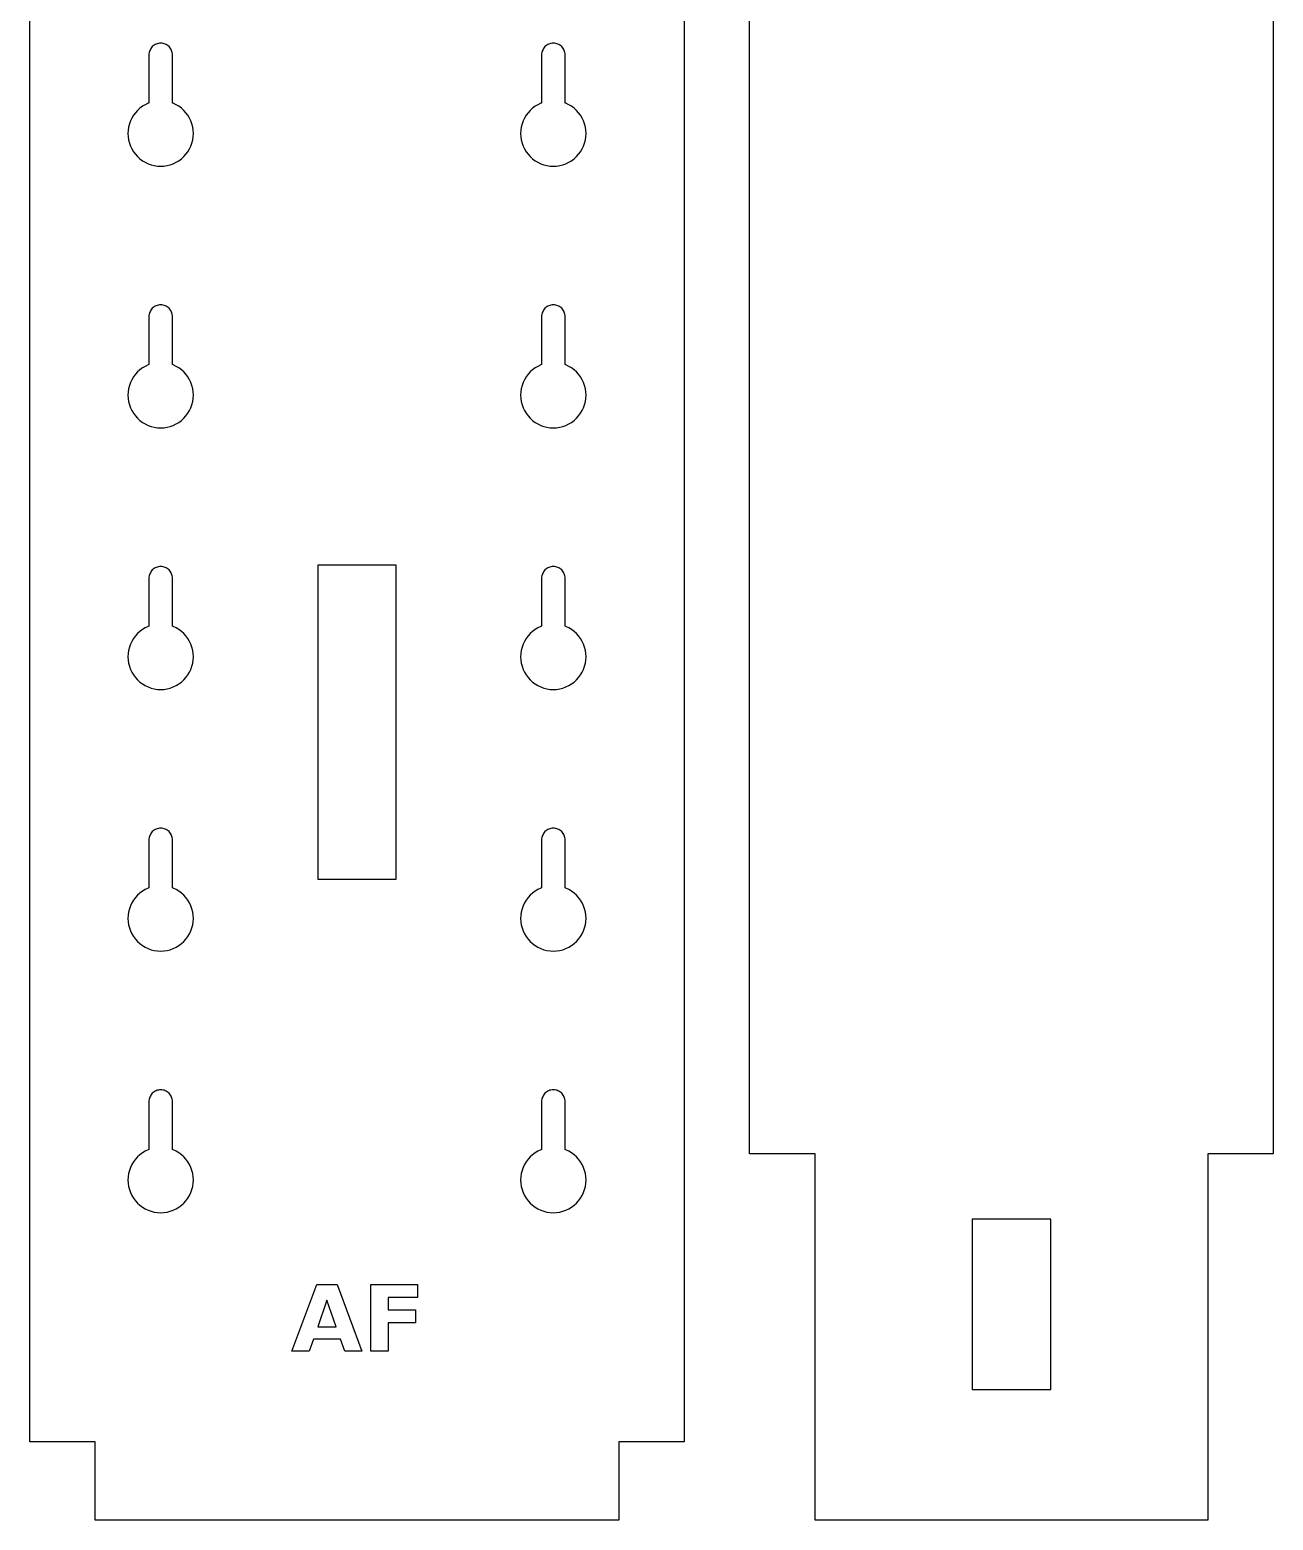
# Model space of a CAD drawing. Header units: millimetres. Extents: x 12 to 1278, y 12 to 884.
# Drawn here: x 1183.5 to 1278.5, y 12.5 to 126.4 of the extents above; entities that cross this region are included whole.
import ezdxf

# ---------------------------------------------------------------- set-up
doc = ezdxf.new("R2010")
doc.units = ezdxf.units.MM
doc.layers.add('CUT', color=1, linetype='Continuous')
doc.layers.add('ENGRAVE', color=5, linetype='Continuous')

msp = doc.modelspace()

# ---------------------------------------------------------------- linework, layer by layer
at = {"layer": 'CUT', "color": 1}
for points in [[(1243.5, 12.5), (1243.5, 40.5), (1238.5, 40.5), (1238.5, 780.5), (1243.5, 780.5), (1243.5, 808.5), (1273.5, 808.5), (1273.5, 780.5), (1278.5, 780.5), (1278.5, 40.5), (1273.5, 40.5), (1273.5, 12.5)], [(1188.5, 12.5), (1188.5, 18.5), (1183.5, 18.5), (1183.5, 758.5), (1188.5, 758.5), (1188.5, 764.5), (1228.5, 764.5), (1228.5, 758.5), (1233.5, 758.5), (1233.5, 18.5), (1228.5, 18.5), (1228.5, 12.5)], [(1195.43, 120.09), (1195.27, 120.27), (1195.09, 120.43), (1194.89, 120.58), (1194.68, 120.7), (1194.46, 120.81), (1194.4, 120.83), (1194.4, 124.5), (1194.4, 124.59), (1194.38, 124.68), (1194.36, 124.76), (1194.33, 124.84), (1194.29, 124.92), (1194.25, 125), (1194.2, 125.07), (1194.14, 125.14), (1194.07, 125.2), (1194, 125.25), (1193.92, 125.29), (1193.84, 125.33), (1193.76, 125.36), (1193.68, 125.38), (1193.59, 125.4), (1193.5, 125.4), (1193.41, 125.4), (1193.32, 125.38), (1193.24, 125.36), (1193.16, 125.33), (1193.08, 125.29), (1193, 125.25), (1192.93, 125.2), (1192.86, 125.14), (1192.8, 125.07), (1192.75, 125), (1192.71, 124.92), (1192.67, 124.84), (1192.64, 124.76), (1192.62, 124.68), (1192.6, 124.59), (1192.6, 124.5), (1192.6, 120.83), (1192.54, 120.81), (1192.32, 120.7), (1192.11, 120.58), (1191.91, 120.43), (1191.73, 120.27), (1191.57, 120.09), (1191.42, 119.89), (1191.3, 119.68), (1191.19, 119.46), (1191.11, 119.23), (1191.05, 118.99), (1191.01, 118.75), (1191, 118.5), (1191.01, 118.25), (1191.05, 118.01), (1191.11, 117.77), (1191.19, 117.54), (1191.3, 117.32), (1191.42, 117.11), (1191.57, 116.91), (1191.73, 116.73), (1191.91, 116.57), (1192.11, 116.42), (1192.32, 116.3), (1192.54, 116.19), (1192.77, 116.11), (1193.01, 116.05), (1193.25, 116.01), (1193.5, 116), (1193.75, 116.01), (1193.99, 116.05), (1194.23, 116.11), (1194.46, 116.19), (1194.68, 116.3), (1194.89, 116.42), (1195.09, 116.57), (1195.27, 116.73), (1195.43, 116.91), (1195.58, 117.11), (1195.7, 117.32), (1195.81, 117.54), (1195.89, 117.77), (1195.95, 118.01), (1195.99, 118.25), (1196, 118.5), (1195.99, 118.75), (1195.95, 118.99), (1195.89, 119.23), (1195.81, 119.46), (1195.7, 119.68), (1195.58, 119.89)], [(1225.58, 119.89), (1225.43, 120.09), (1225.27, 120.27), (1225.09, 120.43), (1224.89, 120.58), (1224.68, 120.7), (1224.46, 120.81), (1224.4, 120.83), (1224.4, 124.5), (1224.4, 124.59), (1224.38, 124.68), (1224.36, 124.76), (1224.33, 124.84), (1224.29, 124.92), (1224.25, 125), (1224.2, 125.07), (1224.14, 125.14), (1224.07, 125.2), (1224, 125.25), (1223.92, 125.29), (1223.84, 125.33), (1223.76, 125.36), (1223.68, 125.38), (1223.59, 125.4), (1223.5, 125.4), (1223.41, 125.4), (1223.32, 125.38), (1223.24, 125.36), (1223.16, 125.33), (1223.08, 125.29), (1223, 125.25), (1222.93, 125.2), (1222.86, 125.14), (1222.8, 125.07), (1222.75, 125), (1222.71, 124.92), (1222.67, 124.84), (1222.64, 124.76), (1222.62, 124.68), (1222.6, 124.59), (1222.6, 124.5), (1222.6, 120.83), (1222.54, 120.81), (1222.32, 120.7), (1222.11, 120.58), (1221.91, 120.43), (1221.73, 120.27), (1221.57, 120.09), (1221.42, 119.89), (1221.3, 119.68), (1221.19, 119.46), (1221.11, 119.23), (1221.05, 118.99), (1221.01, 118.75), (1221, 118.5), (1221.01, 118.25), (1221.05, 118.01), (1221.11, 117.77), (1221.19, 117.54), (1221.3, 117.32), (1221.42, 117.11), (1221.57, 116.91), (1221.73, 116.73), (1221.91, 116.57), (1222.11, 116.42), (1222.32, 116.3), (1222.54, 116.19), (1222.77, 116.11), (1223.01, 116.05), (1223.25, 116.01), (1223.5, 116), (1223.75, 116.01), (1223.99, 116.05), (1224.23, 116.11), (1224.46, 116.19), (1224.68, 116.3), (1224.89, 116.42), (1225.09, 116.57), (1225.27, 116.73), (1225.43, 116.91), (1225.58, 117.11), (1225.7, 117.32), (1225.81, 117.54), (1225.89, 117.77), (1225.95, 118.01), (1225.99, 118.25), (1226, 118.5), (1225.99, 118.75), (1225.95, 118.99), (1225.89, 119.23), (1225.81, 119.46), (1225.7, 119.68)], [(1195.43, 100.09), (1195.27, 100.27), (1195.09, 100.43), (1194.89, 100.58), (1194.68, 100.7), (1194.46, 100.81), (1194.4, 100.83), (1194.4, 104.5), (1194.4, 104.59), (1194.38, 104.68), (1194.36, 104.76), (1194.33, 104.84), (1194.29, 104.92), (1194.25, 105), (1194.2, 105.07), (1194.14, 105.14), (1194.07, 105.2), (1194, 105.25), (1193.92, 105.29), (1193.84, 105.33), (1193.76, 105.36), (1193.68, 105.38), (1193.59, 105.4), (1193.5, 105.4), (1193.41, 105.4), (1193.32, 105.38), (1193.24, 105.36), (1193.16, 105.33), (1193.08, 105.29), (1193, 105.25), (1192.93, 105.2), (1192.86, 105.14), (1192.8, 105.07), (1192.75, 105), (1192.71, 104.92), (1192.67, 104.84), (1192.64, 104.76), (1192.62, 104.68), (1192.6, 104.59), (1192.6, 104.5), (1192.6, 100.83), (1192.54, 100.81), (1192.32, 100.7), (1192.11, 100.58), (1191.91, 100.43), (1191.73, 100.27), (1191.57, 100.09), (1191.42, 99.89), (1191.3, 99.68), (1191.19, 99.46), (1191.11, 99.23), (1191.05, 98.99), (1191.01, 98.75), (1191, 98.5), (1191.01, 98.25), (1191.05, 98.01), (1191.11, 97.77), (1191.19, 97.54), (1191.3, 97.32), (1191.42, 97.11), (1191.57, 96.91), (1191.73, 96.73), (1191.91, 96.57), (1192.11, 96.42), (1192.32, 96.3), (1192.54, 96.19), (1192.77, 96.11), (1193.01, 96.05), (1193.25, 96.01), (1193.5, 96), (1193.75, 96.01), (1193.99, 96.05), (1194.23, 96.11), (1194.46, 96.19), (1194.68, 96.3), (1194.89, 96.42), (1195.09, 96.57), (1195.27, 96.73), (1195.43, 96.91), (1195.58, 97.11), (1195.7, 97.32), (1195.81, 97.54), (1195.89, 97.77), (1195.95, 98.01), (1195.99, 98.25), (1196, 98.5), (1195.99, 98.75), (1195.95, 98.99), (1195.89, 99.23), (1195.81, 99.46), (1195.7, 99.68), (1195.58, 99.89)], [(1225.43, 100.09), (1225.27, 100.27), (1225.09, 100.43), (1224.89, 100.58), (1224.68, 100.7), (1224.46, 100.81), (1224.4, 100.83), (1224.4, 104.5), (1224.4, 104.59), (1224.38, 104.68), (1224.36, 104.76), (1224.33, 104.84), (1224.29, 104.92), (1224.25, 105), (1224.2, 105.07), (1224.14, 105.14), (1224.07, 105.2), (1224, 105.25), (1223.92, 105.29), (1223.84, 105.33), (1223.76, 105.36), (1223.68, 105.38), (1223.59, 105.4), (1223.5, 105.4), (1223.41, 105.4), (1223.32, 105.38), (1223.24, 105.36), (1223.16, 105.33), (1223.08, 105.29), (1223, 105.25), (1222.93, 105.2), (1222.86, 105.14), (1222.8, 105.07), (1222.75, 105), (1222.71, 104.92), (1222.67, 104.84), (1222.64, 104.76), (1222.62, 104.68), (1222.6, 104.59), (1222.6, 104.5), (1222.6, 100.83), (1222.54, 100.81), (1222.32, 100.7), (1222.11, 100.58), (1221.91, 100.43), (1221.73, 100.27), (1221.57, 100.09), (1221.42, 99.89), (1221.3, 99.68), (1221.19, 99.46), (1221.11, 99.23), (1221.05, 98.99), (1221.01, 98.75), (1221, 98.5), (1221.01, 98.25), (1221.05, 98.01), (1221.11, 97.77), (1221.19, 97.54), (1221.3, 97.32), (1221.42, 97.11), (1221.57, 96.91), (1221.73, 96.73), (1221.91, 96.57), (1222.11, 96.42), (1222.32, 96.3), (1222.54, 96.19), (1222.77, 96.11), (1223.01, 96.05), (1223.25, 96.01), (1223.5, 96), (1223.75, 96.01), (1223.99, 96.05), (1224.23, 96.11), (1224.46, 96.19), (1224.68, 96.3), (1224.89, 96.42), (1225.09, 96.57), (1225.27, 96.73), (1225.43, 96.91), (1225.58, 97.11), (1225.7, 97.32), (1225.81, 97.54), (1225.89, 97.77), (1225.95, 98.01), (1225.99, 98.25), (1226, 98.5), (1225.99, 98.75), (1225.95, 98.99), (1225.89, 99.23), (1225.81, 99.46), (1225.7, 99.68), (1225.58, 99.89)], [(1205.5, 61.5), (1211.5, 61.5), (1211.5, 85.5), (1205.5, 85.5)], [(1195.43, 80.09), (1195.27, 80.27), (1195.09, 80.43), (1194.89, 80.58), (1194.68, 80.7), (1194.46, 80.81), (1194.4, 80.83), (1194.4, 84.5), (1194.4, 84.59), (1194.38, 84.68), (1194.36, 84.76), (1194.33, 84.84), (1194.29, 84.92), (1194.25, 85), (1194.2, 85.07), (1194.14, 85.14), (1194.07, 85.2), (1194, 85.25), (1193.92, 85.29), (1193.84, 85.33), (1193.76, 85.36), (1193.68, 85.38), (1193.59, 85.4), (1193.5, 85.4), (1193.41, 85.4), (1193.32, 85.38), (1193.24, 85.36), (1193.16, 85.33), (1193.08, 85.29), (1193, 85.25), (1192.93, 85.2), (1192.86, 85.14), (1192.8, 85.07), (1192.75, 85), (1192.71, 84.92), (1192.67, 84.84), (1192.64, 84.76), (1192.62, 84.68), (1192.6, 84.59), (1192.6, 84.5), (1192.6, 80.83), (1192.54, 80.81), (1192.32, 80.7), (1192.11, 80.58), (1191.91, 80.43), (1191.73, 80.27), (1191.57, 80.09), (1191.42, 79.89), (1191.3, 79.68), (1191.19, 79.46), (1191.11, 79.23), (1191.05, 78.99), (1191.01, 78.75), (1191, 78.5), (1191.01, 78.25), (1191.05, 78.01), (1191.11, 77.77), (1191.19, 77.54), (1191.3, 77.32), (1191.42, 77.11), (1191.57, 76.91), (1191.73, 76.73), (1191.91, 76.57), (1192.11, 76.42), (1192.32, 76.3), (1192.54, 76.19), (1192.77, 76.11), (1193.01, 76.05), (1193.25, 76.01), (1193.5, 76), (1193.75, 76.01), (1193.99, 76.05), (1194.23, 76.11), (1194.46, 76.19), (1194.68, 76.3), (1194.89, 76.42), (1195.09, 76.57), (1195.27, 76.73), (1195.43, 76.91), (1195.58, 77.11), (1195.7, 77.32), (1195.81, 77.54), (1195.89, 77.77), (1195.95, 78.01), (1195.99, 78.25), (1196, 78.5), (1195.99, 78.75), (1195.95, 78.99), (1195.89, 79.23), (1195.81, 79.46), (1195.7, 79.68), (1195.58, 79.89)], [(1225.43, 80.09), (1225.27, 80.27), (1225.09, 80.43), (1224.89, 80.58), (1224.68, 80.7), (1224.46, 80.81), (1224.4, 80.83), (1224.4, 84.5), (1224.4, 84.59), (1224.38, 84.68), (1224.36, 84.76), (1224.33, 84.84), (1224.29, 84.92), (1224.25, 85), (1224.2, 85.07), (1224.14, 85.14), (1224.07, 85.2), (1224, 85.25), (1223.92, 85.29), (1223.84, 85.33), (1223.76, 85.36), (1223.68, 85.38), (1223.59, 85.4), (1223.5, 85.4), (1223.41, 85.4), (1223.32, 85.38), (1223.24, 85.36), (1223.16, 85.33), (1223.08, 85.29), (1223, 85.25), (1222.93, 85.2), (1222.86, 85.14), (1222.8, 85.07), (1222.75, 85), (1222.71, 84.92), (1222.67, 84.84), (1222.64, 84.76), (1222.62, 84.68), (1222.6, 84.59), (1222.6, 84.5), (1222.6, 80.83), (1222.54, 80.81), (1222.32, 80.7), (1222.11, 80.58), (1221.91, 80.43), (1221.73, 80.27), (1221.57, 80.09), (1221.42, 79.89), (1221.3, 79.68), (1221.19, 79.46), (1221.11, 79.23), (1221.05, 78.99), (1221.01, 78.75), (1221, 78.5), (1221.01, 78.25), (1221.05, 78.01), (1221.11, 77.77), (1221.19, 77.54), (1221.3, 77.32), (1221.42, 77.11), (1221.57, 76.91), (1221.73, 76.73), (1221.91, 76.57), (1222.11, 76.42), (1222.32, 76.3), (1222.54, 76.19), (1222.77, 76.11), (1223.01, 76.05), (1223.25, 76.01), (1223.5, 76), (1223.75, 76.01), (1223.99, 76.05), (1224.23, 76.11), (1224.46, 76.19), (1224.68, 76.3), (1224.89, 76.42), (1225.09, 76.57), (1225.27, 76.73), (1225.43, 76.91), (1225.58, 77.11), (1225.7, 77.32), (1225.81, 77.54), (1225.89, 77.77), (1225.95, 78.01), (1225.99, 78.25), (1226, 78.5), (1225.99, 78.75), (1225.95, 78.99), (1225.89, 79.23), (1225.81, 79.46), (1225.7, 79.68), (1225.58, 79.89)], [(1195.58, 59.89), (1195.43, 60.09), (1195.27, 60.27), (1195.09, 60.43), (1194.89, 60.58), (1194.68, 60.7), (1194.46, 60.81), (1194.4, 60.83), (1194.4, 64.5), (1194.4, 64.59), (1194.38, 64.68), (1194.36, 64.76), (1194.33, 64.84), (1194.29, 64.92), (1194.25, 65), (1194.2, 65.07), (1194.14, 65.14), (1194.07, 65.2), (1194, 65.25), (1193.92, 65.29), (1193.84, 65.33), (1193.76, 65.36), (1193.68, 65.38), (1193.59, 65.4), (1193.5, 65.4), (1193.41, 65.4), (1193.32, 65.38), (1193.24, 65.36), (1193.16, 65.33), (1193.08, 65.29), (1193, 65.25), (1192.93, 65.2), (1192.86, 65.14), (1192.8, 65.07), (1192.75, 65), (1192.71, 64.92), (1192.67, 64.84), (1192.64, 64.76), (1192.62, 64.68), (1192.6, 64.59), (1192.6, 64.5), (1192.6, 60.83), (1192.54, 60.81), (1192.32, 60.7), (1192.11, 60.58), (1191.91, 60.43), (1191.73, 60.27), (1191.57, 60.09), (1191.42, 59.89), (1191.3, 59.68), (1191.19, 59.46), (1191.11, 59.23), (1191.05, 58.99), (1191.01, 58.75), (1191, 58.5), (1191.01, 58.25), (1191.05, 58.01), (1191.11, 57.77), (1191.19, 57.54), (1191.3, 57.32), (1191.42, 57.11), (1191.57, 56.91), (1191.73, 56.73), (1191.91, 56.57), (1192.11, 56.42), (1192.32, 56.3), (1192.54, 56.19), (1192.77, 56.11), (1193.01, 56.05), (1193.25, 56.01), (1193.5, 56), (1193.75, 56.01), (1193.99, 56.05), (1194.23, 56.11), (1194.46, 56.19), (1194.68, 56.3), (1194.89, 56.42), (1195.09, 56.57), (1195.27, 56.73), (1195.43, 56.91), (1195.58, 57.11), (1195.7, 57.32), (1195.81, 57.54), (1195.89, 57.77), (1195.95, 58.01), (1195.99, 58.25), (1196, 58.5), (1195.99, 58.75), (1195.95, 58.99), (1195.89, 59.23), (1195.81, 59.46), (1195.7, 59.68)], [(1225.43, 60.09), (1225.27, 60.27), (1225.09, 60.43), (1224.89, 60.58), (1224.68, 60.7), (1224.46, 60.81), (1224.4, 60.83), (1224.4, 64.5), (1224.4, 64.59), (1224.38, 64.68), (1224.36, 64.76), (1224.33, 64.84), (1224.29, 64.92), (1224.25, 65), (1224.2, 65.07), (1224.14, 65.14), (1224.07, 65.2), (1224, 65.25), (1223.92, 65.29), (1223.84, 65.33), (1223.76, 65.36), (1223.68, 65.38), (1223.59, 65.4), (1223.5, 65.4), (1223.41, 65.4), (1223.32, 65.38), (1223.24, 65.36), (1223.16, 65.33), (1223.08, 65.29), (1223, 65.25), (1222.93, 65.2), (1222.86, 65.14), (1222.8, 65.07), (1222.75, 65), (1222.71, 64.92), (1222.67, 64.84), (1222.64, 64.76), (1222.62, 64.68), (1222.6, 64.59), (1222.6, 64.5), (1222.6, 60.83), (1222.54, 60.81), (1222.32, 60.7), (1222.11, 60.58), (1221.91, 60.43), (1221.73, 60.27), (1221.57, 60.09), (1221.42, 59.89), (1221.3, 59.68), (1221.19, 59.46), (1221.11, 59.23), (1221.05, 58.99), (1221.01, 58.75), (1221, 58.5), (1221.01, 58.25), (1221.05, 58.01), (1221.11, 57.77), (1221.19, 57.54), (1221.3, 57.32), (1221.42, 57.11), (1221.57, 56.91), (1221.73, 56.73), (1221.91, 56.57), (1222.11, 56.42), (1222.32, 56.3), (1222.54, 56.19), (1222.77, 56.11), (1223.01, 56.05), (1223.25, 56.01), (1223.5, 56), (1223.75, 56.01), (1223.99, 56.05), (1224.23, 56.11), (1224.46, 56.19), (1224.68, 56.3), (1224.89, 56.42), (1225.09, 56.57), (1225.27, 56.73), (1225.43, 56.91), (1225.58, 57.11), (1225.7, 57.32), (1225.81, 57.54), (1225.89, 57.77), (1225.95, 58.01), (1225.99, 58.25), (1226, 58.5), (1225.99, 58.75), (1225.95, 58.99), (1225.89, 59.23), (1225.81, 59.46), (1225.7, 59.68), (1225.58, 59.89)], [(1195.43, 40.09), (1195.27, 40.27), (1195.09, 40.43), (1194.89, 40.58), (1194.68, 40.7), (1194.46, 40.81), (1194.4, 40.83), (1194.4, 44.5), (1194.4, 44.59), (1194.38, 44.68), (1194.36, 44.76), (1194.33, 44.84), (1194.29, 44.92), (1194.25, 45), (1194.2, 45.07), (1194.14, 45.14), (1194.07, 45.2), (1194, 45.25), (1193.92, 45.29), (1193.84, 45.33), (1193.76, 45.36), (1193.68, 45.38), (1193.59, 45.4), (1193.5, 45.4), (1193.41, 45.4), (1193.32, 45.38), (1193.24, 45.36), (1193.16, 45.33), (1193.08, 45.29), (1193, 45.25), (1192.93, 45.2), (1192.86, 45.14), (1192.8, 45.07), (1192.75, 45), (1192.71, 44.92), (1192.67, 44.84), (1192.64, 44.76), (1192.62, 44.68), (1192.6, 44.59), (1192.6, 44.5), (1192.6, 40.83), (1192.54, 40.81), (1192.32, 40.7), (1192.11, 40.58), (1191.91, 40.43), (1191.73, 40.27), (1191.57, 40.09), (1191.42, 39.89), (1191.3, 39.68), (1191.19, 39.46), (1191.11, 39.23), (1191.05, 38.99), (1191.01, 38.75), (1191, 38.5), (1191.01, 38.25), (1191.05, 38.01), (1191.11, 37.77), (1191.19, 37.54), (1191.3, 37.32), (1191.42, 37.11), (1191.57, 36.91), (1191.73, 36.73), (1191.91, 36.57), (1192.11, 36.42), (1192.32, 36.3), (1192.54, 36.19), (1192.77, 36.11), (1193.01, 36.05), (1193.25, 36.01), (1193.5, 36), (1193.75, 36.01), (1193.99, 36.05), (1194.23, 36.11), (1194.46, 36.19), (1194.68, 36.3), (1194.89, 36.42), (1195.09, 36.57), (1195.27, 36.73), (1195.43, 36.91), (1195.58, 37.11), (1195.7, 37.32), (1195.81, 37.54), (1195.89, 37.77), (1195.95, 38.01), (1195.99, 38.25), (1196, 38.5), (1195.99, 38.75), (1195.95, 38.99), (1195.89, 39.23), (1195.81, 39.46), (1195.7, 39.68), (1195.58, 39.89)], [(1225.43, 40.09), (1225.27, 40.27), (1225.09, 40.43), (1224.89, 40.58), (1224.68, 40.7), (1224.46, 40.81), (1224.4, 40.83), (1224.4, 44.5), (1224.4, 44.59), (1224.38, 44.68), (1224.36, 44.76), (1224.33, 44.84), (1224.29, 44.92), (1224.25, 45), (1224.2, 45.07), (1224.14, 45.14), (1224.07, 45.2), (1224, 45.25), (1223.92, 45.29), (1223.84, 45.33), (1223.76, 45.36), (1223.68, 45.38), (1223.59, 45.4), (1223.5, 45.4), (1223.41, 45.4), (1223.32, 45.38), (1223.24, 45.36), (1223.16, 45.33), (1223.08, 45.29), (1223, 45.25), (1222.93, 45.2), (1222.86, 45.14), (1222.8, 45.07), (1222.75, 45), (1222.71, 44.92), (1222.67, 44.84), (1222.64, 44.76), (1222.62, 44.68), (1222.6, 44.59), (1222.6, 44.5), (1222.6, 40.83), (1222.54, 40.81), (1222.32, 40.7), (1222.11, 40.58), (1221.91, 40.43), (1221.73, 40.27), (1221.57, 40.09), (1221.42, 39.89), (1221.3, 39.68), (1221.19, 39.46), (1221.11, 39.23), (1221.05, 38.99), (1221.01, 38.75), (1221, 38.5), (1221.01, 38.25), (1221.05, 38.01), (1221.11, 37.77), (1221.19, 37.54), (1221.3, 37.32), (1221.42, 37.11), (1221.57, 36.91), (1221.73, 36.73), (1221.91, 36.57), (1222.11, 36.42), (1222.32, 36.3), (1222.54, 36.19), (1222.77, 36.11), (1223.01, 36.05), (1223.25, 36.01), (1223.5, 36), (1223.75, 36.01), (1223.99, 36.05), (1224.23, 36.11), (1224.46, 36.19), (1224.68, 36.3), (1224.89, 36.42), (1225.09, 36.57), (1225.27, 36.73), (1225.43, 36.91), (1225.58, 37.11), (1225.7, 37.32), (1225.81, 37.54), (1225.89, 37.77), (1225.95, 38.01), (1225.99, 38.25), (1226, 38.5), (1225.99, 38.75), (1225.95, 38.99), (1225.89, 39.23), (1225.81, 39.46), (1225.7, 39.68), (1225.58, 39.89)], [(1261.5, 35.5), (1255.5, 35.5), (1255.5, 22.5), (1261.5, 22.5)]]:
    msp.add_lwpolyline(points, close=True, dxfattribs=at)
at = {"layer": 'ENGRAVE', "color": 5}
for points in [[(1207.23, 26.34), (1205.18, 26.34), (1204.85, 25.41), (1203.53, 25.41), (1205.42, 30.52), (1206.99, 30.52), (1208.88, 25.41), (1207.56, 25.41)], [(1209.56, 30.52), (1213.11, 30.52), (1213.11, 29.52), (1210.87, 29.52), (1210.87, 28.57), (1212.97, 28.57), (1212.97, 27.58), (1210.87, 27.58), (1210.87, 25.41), (1209.56, 25.41)], [(1205.5, 27.29), (1206.9, 27.29), (1206.2, 29.32)]]:
    msp.add_lwpolyline(points, close=True, dxfattribs=at)

doc.saveas('drawing.dxf')
